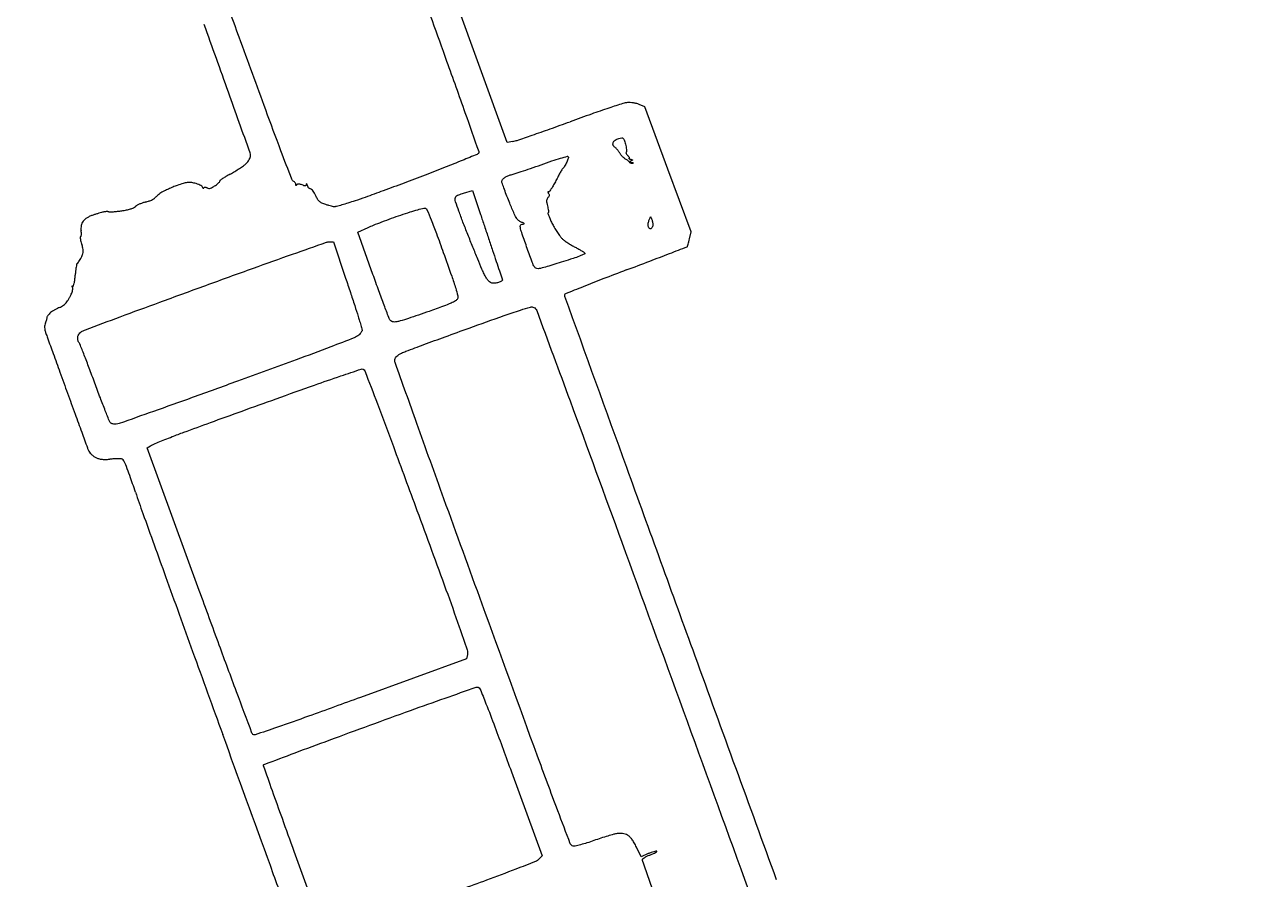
# Model space of a CAD drawing. Header units: metres. Extents: x 26.3 to 44.2, y 14.4 to 19.6.
# Drawn here: x 34.7603 to 34.8795, y 15.6941 to 15.7772 of the extents above; entities that cross this region are included whole.
import ezdxf

# ---------------------------------------------------------------- set-up
doc = ezdxf.new("R2010")
doc.units = ezdxf.units.M
doc.header["$MEASUREMENT"] = 0
doc.layers.add('hatching', color=51, linetype='Continuous')
doc.layers.add('Suspensions', color=6, linetype='Continuous')

msp = doc.modelspace()

# ---------------------------------------------------------------- hatches: boundary and pattern name
at = {"layer": 'hatching'}
h = msp.add_hatch(dxfattribs=at)
h.set_pattern_fill('ANSI32', color=256, scale=0.1)
h.set_pattern_definition([(45, (7.17499532558681, 5.870699491680488), (-0.02651650429449554, 0.02651650429449554), []), (45, (7.192672995086809, 5.870699491680488), (-0.02651650429449554, 0.02651650429449554), [])])
h.paths.add_polyline_path([(33.65844635983756, 15.89124516549476), (33.52957568035423, 15.94594752348326, 0.4142135623731047), (33.46401388125714, 15.9194588372351), (33.42363025344017, 15.82432097210195), (33.65027989887054, 15.74404095584279), (33.68493504608572, 15.82568336639768, 0.4142135623730765)])
h.paths.add_polyline_path([(34.48820868061799, 15.83147220814417, 0.4142135623730885), (34.43820868061799, 15.88147220814417), (34.35820868061799, 15.88147220814417), (33.76223105283885, 15.88147220814417, 0.4142135623731059), (33.71223105283885, 15.83147220814417), (33.71223105283886, 15.74404095584279), (33.95027989887053, 15.74404095584279), (34.48820868061799, 15.74404095584279)])
h.paths.add_polyline_path([(34.76952467959946, 15.79996301079199, -1.781592941339803e-06), (34.76857170162263, 15.80259021044092, -0.256672591232648), (34.76760205109132, 15.80528525945019, -0.0922753474898041), (34.76760375108686, 15.80535914366387, -0.1138343479601558), (34.768158336845, 15.80655659093082, -0.1848635584840102), (34.76846211456311, 15.80689660639591, -0.01490722571870872), (34.76932868425945, 15.8072993336179, -0.009525325282136806), (34.77013011663359, 15.80762404916018, 0.1603629492619618), (34.76861707787303, 15.80707040722556, -0.0007571315200672527), (34.77467946930041, 15.80929062262693, -0.0005004239536672657), (34.77897610167028, 15.80787404781864, -0.5199573667393705), (34.78479991266076, 15.8037878371219, -1), (34.77610905844284, 15.8037878371219, -0.503760166425928), (34.77802463431125, 15.810503876342, 0.0002147838206140546), (34.77619897730169, 15.80984246979896, 0.001099751794521012), (34.77032718377313, 15.80769703237328, 0.01385318728249228), (34.76930947498364, 15.80729041749367, 0.006106000000000165), (34.76891557391829, 15.8071144973438, 0.005759843865562558), (34.76858205538906, 15.80695594916671, 0.02970945520355973), (34.76840415954705, 15.80685534573331, 1.872875770720485), (34.7655148938529, 15.80499388533323, -0.04049557799008335), (34.76765140324212, 15.80646175547033), (34.76765140324212, 15.84555768232482), (34.48820868061799, 15.74387746407304), (34.48820868061799, 15.74404095584279), (33.95027989887053, 15.74404095584279), (33.65027989887054, 15.74404095584279), (33.65027989887054, 15.70282402061158), (33.95027989887053, 15.70282402061158), (34.50263749753039, 15.70282402061158)])
h.paths.add_polyline_path([(34.76772973366325, 15.80579408471895, 0.01904535368981492), (34.76765288343411, 15.80555822091907, 0.01746708130185577), (34.76760375108686, 15.80535914366387, 0.1587653976520881), (34.76761721769067, 15.80523478497512, -0.07826356988635381), (34.76782984778157, 15.80604230618701, 0.01515440635227137)], flags=16)
h.paths.add_polyline_path([(33.36412007732207, 15.845399663389), (33.35206502012934, 15.81136535988868), (33.65027989887054, 15.70282402061158), (33.65027989887054, 15.74404095584279)])

# ---------------------------------------------------------------- linework, layer by layer
at = {"layer": 'Suspensions'}
for p, q in [((34.80721362285158, 15.76574288955378), (34.79879729671551, 15.78897269066203)), ((34.82060456479082, 15.76921789349726), (34.82006605482482, 15.7694444511666)), ((34.82285657169189, 15.7631364159264), (34.82060456479082, 15.76921789349726)), ((34.80778870423988, 15.76585064323209), (34.80721362285158, 15.76574288955378)), ((34.82510858032308, 15.75705493898519), (34.82285657169189, 15.7631364159264)), ((34.82494412747461, 15.75636970002919), (34.82510858032308, 15.75705493898519))]:
    msp.add_line(p, q, dxfattribs=at)
for points in [[(34.82568817743852, 15.58886764735399, -9e-06), (34.82031246039038, 15.60371463670833, -0.091432), (34.82027711969594, 15.60392685457363, -0.299413), (34.82042940852853, 15.60414984711356, -0.004576), (34.82195010240804, 15.60475834129, -0.005091), (34.82451081391829, 15.60572599027893, -0.000512), (34.83064313018173, 15.60796508356959, -0.000626), (34.8362825389853, 15.61000966410958, -0.00419), (34.83909685145613, 15.61099943174325, -0.002185), (34.84094118901034, 15.61162176150239, -0.302879), (34.84115489987457, 15.61156327393618, -0.091468), (34.84124891288718, 15.61140393423787, -5e-06), (34.84731667431881, 15.59481243747512, -0.000212)], [(34.79849645239776, 15.78152224512988, -0.000515), (34.8013454188404, 15.7736504735921, -0.001887), (34.80312664092349, 15.76865402413429, -0.000293), (34.80445835613801, 15.7648663294682, -0.25685), (34.80442786281185, 15.76468357363425, -0.129295), (34.80430604741078, 15.76459183410392, -0.00063), (34.80285842648148, 15.76400176159562, -0.002832), (34.80120252417149, 15.76334012301342, -0.001782), (34.79926063787979, 15.76258492079274, -0.001781), (34.7971995828027, 15.76180023502846, -0.001898), (34.79517627405945, 15.76104691868921, -0.001802), (34.79343101822413, 15.76041179352524, -0.008826), (34.79243698537915, 15.76007379822281, -0.001051), (34.79175083896591, 15.7598555140029, -0.001698), (34.79116583487544, 15.75967294138217, -0.000249), (34.7906460435098, 15.7595129383957, -0.118999), (34.79061125005555, 15.75951080651018, 0.056861), (34.79058645345096, 15.7595123464907, 0.01205), (34.7905432070193, 15.75950906800429, 0.012466), (34.79049297931525, 15.75950277436178, 0.011553), (34.79044182803889, 15.75949385008338, -0.104741), (34.79036054961512, 15.75949489880903, -0.007879), (34.79014485222211, 15.75954708682097, -0.01061), (34.78988767497817, 15.75961947052119, -0.007864), (34.78960654241943, 15.75970993030267, -0.025946), (34.78922132352174, 15.75986330628832, -0.071486), (34.78897640350551, 15.76002151039706, -0.075901), (34.78879424124326, 15.76023645251026, -0.032014), (34.78861647017286, 15.76057174173055, 0.024042), (34.78849358324407, 15.76081271598763, 0.029826), (34.78835581140625, 15.76102332521322, 0.030712), (34.78822259893829, 15.76118137081321, 0.152298), (34.78812216994363, 15.76123712408507, -0.038859), (34.78803854234921, 15.76126136969408, -0.045868), (34.78796443794165, 15.76129730711585, -0.051927), (34.78790950157221, 15.76133880838883, -0.152168), (34.78788627341818, 15.76137955905148, 0.024496), (34.78787280556069, 15.76142918592179, 0.007914), (34.78784813445706, 15.76150125984691, 0.00787), (34.78781812102244, 15.76158066327011, 0.008755), (34.78778662354719, 15.76165628958015, 0.01526), (34.78774694220278, 15.76174000010529, 0.347009), (34.78772428050647, 15.76175038211155, 0.319814), (34.7877072462819, 15.76173069741511, 0.014155), (34.78770095840198, 15.76163546948397, -0.184342), (34.78766976691803, 15.76156215585236, -0.193523), (34.78759839345345, 15.76153013909551, -0.092817), (34.78747698621312, 15.76154796227876, -0.026372), (34.78729933407639, 15.76161966232197, 0.04551), (34.78713815371989, 15.7616776536502, 0.055654), (34.78697972058762, 15.76170050137863, 0.065606), (34.78684712098155, 15.76168733232646, 0.16145), (34.78676471602009, 15.76163679090923, -0.017449), (34.78671293575169, 15.76157955542626, -0.177663), (34.78668455085155, 15.76156588335196, -0.511143), (34.78667319626643, 15.7615787544896, -0.04125), (34.78668912365399, 15.76162942040129, 0.158674), (34.78669436085411, 15.76170174823315, 0.080017), (34.78665818096655, 15.76178681547946, 0.06655), (34.78658779975834, 15.76187127329465, 0.053553), (34.78649262877904, 15.76194156488685, -0.170526), (34.78628896350143, 15.76218148715475, -0.001007), (34.7852380739416, 15.7649396922833, -0.002678), (34.78375812712393, 15.7689117635402, -0.000543), (34.78117752174467, 15.77597670776208, -0.000563), (34.7792138279511, 15.78138984445426, -0.000823)], [(34.82142031628569, 15.6929830149013, -0.000108), (34.82038901132861, 15.69596069282236, -0.135242), (34.82038097444362, 15.69608542597315, -0.198586), (34.82043231198048, 15.69616101881703, -0.019789), (34.820623615776, 15.69627636103254, -0.022499), (34.82087245004258, 15.69639903051812, -0.01599), (34.82116121092892, 15.69651471372636, 0.012713), (34.82143859577401, 15.69662373657735, 0.026029), (34.8216487626453, 15.69672576625714, 0.037031), (34.8217756899209, 15.69680856993946, 0.563698), (34.82177108805636, 15.69685107017893, 0.162097), (34.82168202656273, 15.69686135222245, 0.016063), (34.82147005195869, 15.6968097957132, 0.018929), (34.82121543944749, 15.69672863790433, 0.013919), (34.82093973586106, 15.69662035238479), (34.82024614459515, 15.69632539417806), (34.81979594146354, 15.69725462493497, 0.01722), (34.81956900069584, 15.6976846415375, 0.031474), (34.81935073750235, 15.69801563655251, 0.038941), (34.81913501340856, 15.6982597539999, 0.065893), (34.81891607604697, 15.69842195607073, 0.057312), (34.81871007902299, 15.69850700140585, 0.031848), (34.81844416871946, 15.69856461262856, 0.031336), (34.81816397478074, 15.69858906015524, 0.043684), (34.81791293814504, 15.69857324170612, 0.030149), (34.8175906449927, 15.69850436959826, 0.005676), (34.81701176766843, 15.69833655940472, 0.006051), (34.81633913356927, 15.69812434736456, 0.00551), (34.81565043154278, 15.69788942428685, -0.008286), (34.81498063430883, 15.69766509509614, -0.011078), (34.81436541020256, 15.6974852137751, -0.008442), (34.81384922269696, 15.69735592754037, -0.104223), (34.81364772538362, 15.69735172869965, -0.259995), (34.81336317549561, 15.69758926512375, -0.001651), (34.8121471516273, 15.70078903331292, -0.00254), (34.8101467965973, 15.70618847567008, -0.000191), (34.80479750182356, 15.7208732033598, -0.00042), (34.80107984136254, 15.73111774891263, -0.001119), (34.79844893246688, 15.73843779217649, -0.000146), (34.79633821489819, 15.7443575253618, -0.121731), (34.79630771627914, 15.74466169194008, -0.103172), (34.79636602423614, 15.74482245457741, -0.065475), (34.79649241741998, 15.7449773783145, -0.051171), (34.79668779470241, 15.74512697058008, -0.027496), (34.79695500372822, 15.74527163885906, -0.020937), (34.79738930681278, 15.74545493786074, -0.000705), (34.7991342802655, 15.74610397991353, -0.001332), (34.80119767817017, 15.74686190621541, -0.000928), (34.80353051826671, 15.74770685619032, -0.00105), (34.80692484788892, 15.74892110194279, -0.008128), (34.80852215930632, 15.74945964277689, -0.011296), (34.8094817774886, 15.74974218121868, -0.176829), (34.80981702888512, 15.74971318025547, -0.197647), (34.81010132180136, 15.74940444285742, -0.000208), (34.81333673642978, 15.74063690216044, -0.000932), (34.81836675598507, 15.72690994492379, -9.4e-05), (34.83030225220398, 15.69412987977036, -8.7e-05), (34.84256870282049, 15.66040295903383, -0.000997)], [(34.78955072354174, 15.68852919692177), (34.78652905171016, 15.69683117204804, -0.000885), (34.78537408573547, 15.70002198124306, -0.001455), (34.78440965523022, 15.70272587921213, -0.000121), (34.78355298833634, 15.70515179293249, -0.196355), (34.78355728214305, 15.70524016600675, -0.196425), (34.78362246738095, 15.70530047391146, -7.9e-05), (34.78660972309101, 15.70641971209187, -0.001177), (34.78993665214752, 15.70765669319449, -0.000714), (34.79387849264124, 15.70910535885003, -0.001157), (34.79783398143021, 15.71054226448893, -0.001875), (34.80120465258047, 15.71174363947741, -0.000263), (34.80420259100271, 15.7127977432281, -0.139694), (34.80439507202351, 15.71280930398965, -0.245846), (34.80458471155423, 15.71264966056404, -0.003357), (34.80516793939461, 15.71119882143346, -0.005148), (34.8060253933322, 15.70895635119577, -0.000839), (34.80763581361562, 15.70458860188201), (34.81063128405962, 15.69642212864612), (34.8103331921067, 15.69610252582356, -0.11114), (34.80996988591237, 15.69585459515959, -0.002703), (34.80806706515966, 15.69511204801363, -0.003795), (34.80522459178052, 15.6940451731907, -0.000793), (34.80022518015171, 15.6922208766621, -0.000776)]]:
    msp.add_lwpolyline(points, format="xyb", dxfattribs=at)
for points in [[(34.81808040889946, 15.76613324196646, -0.034655), (34.81835958906613, 15.76618960237387, -0.213698), (34.81849659012124, 15.76614854751456, -0.136039), (34.81859181425025, 15.76600576683622, -0.011596), (34.81872091046323, 15.7655802529856, -0.017865), (34.81878488921397, 15.76531379365741, -0.025634), (34.81882084833035, 15.7650736968813, -0.023725), (34.81883049650013, 15.76488078033688, -0.220771), (34.81879647154985, 15.76480698796509, 0.226834), (34.81877225091713, 15.76475282546061, 0.096194), (34.81878984298384, 15.76467319216455, 0.067261), (34.81884658875865, 15.76457928046092, 0.040674), (34.81893617719045, 15.76448486057936, -0.030736), (34.819024975711, 15.76439492046907, -0.061087), (34.81908106300963, 15.76431214746616, -0.107974), (34.81909759654111, 15.76424959714717, -0.321848), (34.819074673886, 15.7642145705674, 0.312898), (34.81905935314411, 15.76419197081015, 0.246367), (34.81907374725229, 15.76416523597993, 0.069642), (34.81913486008019, 15.76413535663144, 0.02276), (34.81923176610832, 15.76410851776572, -0.007698), (34.81939248760158, 15.7640691757592, -0.246379), (34.81942145172258, 15.76404280231637, -0.392993), (34.81940930492835, 15.76401406089216, -0.013145), (34.81928504264249, 15.76396214169107, 0.015506), (34.81916235251016, 15.76391019904257, 0.39027), (34.81914944593507, 15.76387924909025, 0.234639), (34.81918044829115, 15.76384973588789, 0.008342), (34.81934319089362, 15.76380238068411, -0.011445), (34.81946199103376, 15.76376701032575, -0.168494), (34.81949628180158, 15.76374115112377, -0.529769), (34.81948783528743, 15.7637202186673, -0.030734), (34.81940661667227, 15.76370782205058, -0.060611), (34.81931980630512, 15.76371051947365, -0.057938), (34.81923476995996, 15.76373386045504, -0.062587), (34.81916412612043, 15.76377324805478, -0.109583), (34.81912022966037, 15.76382341527661, 0.076045), (34.81907191430956, 15.76388666002559, 0.021412), (34.81897862493468, 15.7639691167225, 0.021061), (34.81886379313771, 15.76405441734986, 0.02079), (34.81874170781142, 15.7641301454725, -0.024457), (34.8186169771051, 15.76420878649203, -0.021213), (34.81849423841963, 15.76430284233936, -0.021758), (34.81839034859068, 15.76439766480488, -0.056683), (34.8183272616999, 15.76447660086452, 0.000152), (34.81827612833301, 15.76455792430905, 7.9e-05), (34.8182123486575, 15.7646592532619, 7.9e-05), (34.81814687037134, 15.76476320877448, 0.00012), (34.81809005146233, 15.76485333764645, 0.0313), (34.81802276430461, 15.76494653787942, 0.013754), (34.81792290053593, 15.76506146373852, 0.01355), (34.81780993655202, 15.76517796024113, 0.017683), (34.81770014754922, 15.76527787369044, -0.042069), (34.81758222055676, 15.7653961946153, -0.090883), (34.81751876531861, 15.76550743680703, -0.10477), (34.81750381448501, 15.7656233010383, -0.069615), (34.81753308576844, 15.76575452993942, -0.107217), (34.8176016231885, 15.76586096986319, -0.044982), (34.81773316788444, 15.76597069347101, -0.041778), (34.81790041267426, 15.76606684695873, -0.042473)], [(34.80759993937964, 15.76260040054991, 0.036969), (34.80781633144188, 15.76265440939394, 0.001479), (34.80858668023792, 15.76291093745581, 0.002596), (34.80949708914218, 15.76322236991161, 0.001833), (34.8105168155422, 15.76358131864421, -0.004385), (34.8115811329171, 15.76394987039737, -0.009183), (34.81241649687099, 15.76421398498029, -0.003846), (34.81309035787712, 15.76440787622855, -0.391954), (34.81317010424186, 15.76436690312037, -0.143863), (34.81317540045605, 15.7642833627337, -0.02189), (34.81313096685118, 15.76412043143458, -0.022989), (34.81305929737412, 15.76392767543765, -0.018095), (34.81296477622119, 15.7637259261101, -0.010299), (34.81286007410027, 15.76353193383511, -0.014262), (34.81275775732165, 15.76336279504469, -0.010752), (34.81266662063354, 15.76322786923116, -0.146715), (34.81262045620554, 15.76319175272574, 0.169749), (34.81257068897528, 15.76314907757338, 0.003043), (34.81239390292639, 15.76284002631151, 0.007219), (34.81219345586601, 15.7624722979399, 0.004709), (34.8119722985003, 15.76204248522876, -0.012072), (34.81174568594487, 15.76161756652362, -0.018914), (34.81152856140645, 15.76126493568779, -0.01364), (34.81133668386934, 15.76099445702659, -0.29054), (34.81124879707517, 15.7609612755612, 0.148833), (34.81120210476398, 15.76095701523694, 0.315526), (34.81118336838172, 15.76092797785948, 0.133362), (34.81120048965986, 15.76087329300742, 0.036743), (34.81125495012825, 15.76080045390495, -0.101827), (34.81130833890049, 15.76070556919926, -0.115966), (34.81131651652483, 15.76060182174325, -0.103381), (34.81127695991314, 15.76049617596581, -0.067639), (34.81119294276513, 15.76039629928733, 0.108415), (34.81109964352776, 15.76026518317513, 0.083166), (34.81105833060116, 15.76009377478417, 0.060989), (34.81106970871446, 15.75987199270038, 0.027309), (34.81113573809963, 15.75958701665896, -0.01737), (34.81119526028213, 15.75935151459082, -0.025325), (34.8112298202755, 15.75914028423837, -0.023117), (34.81124090215689, 15.75897085199541, -0.232092), (34.81121174351179, 15.75890843198433, 0.314461), (34.81119176155428, 15.75883992131394, 0.010206), (34.81129429843691, 15.75855546335863, 0.016234), (34.81143939105199, 15.7582111761794, 0.01015), (34.81163032564434, 15.75781752981943, 0.014645), (34.811858713085, 15.75740065256517, 0.013389), (34.81211773185566, 15.75698498209364, 0.013534), (34.81236898461312, 15.7566263355855, 0.041863), (34.81256424424549, 15.7564045333117, 0.033827), (34.81278373924395, 15.75622053576778, 0.012877), (34.81311250244337, 15.75599354846683, 0.012684), (34.81348356289185, 15.75576443690815, 0.015174), (34.81384453478793, 15.75556843765652, -0.01048), (34.81417904518047, 15.75539084850034, -0.014616), (34.81446994678424, 15.75521716741479, -0.010959), (34.81470164369609, 15.75506223898616, -0.153802), (34.81476186382054, 15.75498372319767, -0.394807), (34.81472348022189, 15.75489368596804, -0.009609), (34.81426944017048, 15.7547035599135, -0.013238), (34.8136280052156, 15.75446878778801, -0.004677), (34.81269747722009, 15.75416553749265, -0.003283), (34.81186055460022, 15.75390745493739, -0.004412), (34.81109887769625, 15.75368535556894, -0.003066), (34.81045823930646, 15.75350889970899, -0.046277), (34.81023079282593, 15.75346982283957, -0.178256), (34.81000501292314, 15.75353356191231, -0.116564), (34.80982660837005, 15.75374080155354, -0.032816), (34.80961643252751, 15.75422033501487, -0.002279), (34.80912059916716, 15.7556091718624, -0.002109), (34.80863965989687, 15.75699456724661, -0.032791), (34.80850831764383, 15.75747977449227, -0.153272), (34.80853197484568, 15.75770342771481, -0.269389), (34.80867714646666, 15.75781038119565, 0.008705), (34.80887670847924, 15.75783567617933, 0.509132), (34.80889142390878, 15.7578635674761, 0.183641), (34.8088528187681, 15.75789961682885, 0.003134), (34.80857947236663, 15.75800931874443, -0.097793), (34.80832223052931, 15.75817433022934, -0.069289), (34.80810944184584, 15.75844450851351, -0.0311), (34.80786293083673, 15.7589339304044, -0.004206), (34.8074193362523, 15.75999496086136, -0.004999), (34.80713726228223, 15.76070616399796, -0.007425), (34.80690578101286, 15.76133496124407, -0.003735), (34.8067223321823, 15.76186980850782, -0.134889), (34.80671525834043, 15.76199881886067, -0.086421), (34.80674888028738, 15.76208160525726, -0.034395), (34.80682104270625, 15.76218121337474, -0.032757), (34.8069155190706, 15.76228037454959, -0.035342), (34.80701989171032, 15.76236365121697, -0.033429), (34.80714424993431, 15.7624375136401, -0.020404), (34.8072996432568, 15.7625084641428, -0.020414), (34.80746009474638, 15.76256643263567, -0.033809)], [(34.80299611931388, 15.76081792328387), (34.80384156043597, 15.76107633177866), (34.80437198469552, 15.75952883537761, -0.001069), (34.80463757369776, 15.75874855251404, -0.00038), (34.80501389167559, 15.75763236257462, -0.000377), (34.80542508528413, 15.75640659248087, -0.000445), (34.8058123470202, 15.75524583713062, -7.1e-05), (34.80616365196995, 15.75418922879045, -0.000111), (34.8064652239399, 15.75328109355493, -2.7e-05), (34.8067292433221, 15.7524853066373, -0.004471), (34.80675711932345, 15.75239868854914, -0.276878), (34.80674443927899, 15.75234637908627, -0.047865), (34.80666297551605, 15.75227816726602, -0.040247), (34.80654008195694, 15.75220763991143, -0.025767), (34.80638772124953, 15.75214518609145, -0.038569), (34.80621031813105, 15.75209791637849, -0.029752), (34.8060115563421, 15.75207317913368, -0.030507), (34.8058220263627, 15.75207254639897, -0.060984), (34.80567479815772, 15.75209925685071, -0.112458), (34.80552262521923, 15.75218745495498, -0.038342), (34.80534847106996, 15.75237631428916, -0.032685), (34.80516741955586, 15.75263930991955, -0.021189), (34.80499187050926, 15.75296434890954, -0.013032), (34.80477969183811, 15.75343097363122, -0.001819), (34.80436944393703, 15.75440930523788, -0.00208), (34.80389269919408, 15.75557155207892, -0.001764), (34.80339849264993, 15.75680324948292, -0.003193), (34.80293034141881, 15.75800432870408, -0.004618), (34.80253325940092, 15.75907208367906, -0.002451), (34.80221045039032, 15.75997917677263, -0.073949), (34.80216501319539, 15.76021624900568, -0.096278), (34.80219449353, 15.76041100989385, -0.151644), (34.80229511332082, 15.76054525877141, -0.072371), (34.80251338760701, 15.76065948386436, -0.010251)], [(34.7968983046312, 15.75869642630562, -0.005841), (34.79779126560015, 15.75899186787309, -0.010322), (34.79853570319116, 15.75921174473028, -0.006312), (34.79914002911452, 15.75936858445931, -0.171048), (34.79930196486849, 15.75935274289237, -0.187551), (34.79943445169005, 15.75921437030284, -0.003155), (34.7998403544597, 15.75821716725262, -0.006441), (34.80034691063042, 15.75690089723395, -0.002451), (34.8010204576961, 15.75505334585579, -0.001697), (34.80183521423687, 15.75275948936063, -0.010648), (34.80222238085571, 15.75157774140687, -0.015387), (34.80241961266515, 15.75084964264875, -0.169109), (34.80238946752789, 15.75055302805706, -0.152275), (34.80221222538088, 15.75035835275244, -0.028112), (34.80177529985247, 15.75013431906296, -0.016528), (34.80103163684368, 15.74983337086657, -0.003009), (34.79963272896235, 15.74932990803794, -0.002874), (34.7985932183787, 15.74896954854521, -0.003715), (34.79763488442369, 15.74865141239258, -0.002825), (34.79682886688369, 15.74839549644234, -0.032757), (34.79650699660672, 15.74831799023856, -0.037852), (34.79626599179704, 15.74829499138866, -0.077065), (34.79607797232727, 15.74832040444069, -0.09582), (34.79593341023781, 15.74839552485774, -0.089503), (34.79582319582022, 15.74852068738137, -0.045721), (34.7957144027975, 15.74874472046505, -0.000909), (34.79526883828996, 15.74993253355418, -0.002158), (34.7947566300443, 15.75132390060812, -0.001446), (34.79418237231802, 15.75291919470303), (34.79271697878794, 15.75702731519011), (34.79371086520634, 15.75748472514917, -0.013155), (34.7942372684125, 15.75771040440186, -0.003858), (34.79505715272323, 15.75802934479722, -0.003872), (34.79598559876967, 15.75837408835346, -0.004147)], [(34.82117598037796, 15.75851700230673, -0.398323), (34.82118695723224, 15.75851224285481, -0.003827), (34.8212235342546, 15.75842474939032, -0.009822), (34.8212643151806, 15.75831919179744, -0.005892), (34.82130878592666, 15.75819236349242, -0.02968), (34.82134796553466, 15.75804862762689, -0.024363), (34.82137301787596, 15.75789145953921, -0.02503), (34.8213817475264, 15.75774439814897, -0.057772), (34.82137003131359, 15.75763446997659, -0.048302), (34.82134037444092, 15.75754440731845, -0.046291), (34.82129365705521, 15.75746033058759, -0.049869), (34.82123791180265, 15.75739405920611, -0.106081), (34.82118144296147, 15.7573586204957, -0.172793), (34.82112207386734, 15.7573582128647, -0.093669), (34.82105801163834, 15.7573950758645, -0.074039), (34.82099893206485, 15.75746324954963, -0.054348), (34.82095466664898, 15.75755312146163, -0.075569), (34.8209307444689, 15.75767222959223, -0.035013), (34.82093432521413, 15.75783042579904, -0.033667), (34.82096158156759, 15.75799939458752, -0.039834), (34.82101044945292, 15.75815360975611, -0.003977), (34.82106745624995, 15.75829055620899, -0.006256), (34.82111881237404, 15.75840714693793, -0.002091), (34.82116460765005, 15.75850657518508, -0.199052)], [(34.77793847551964, 15.75185904916726, -0.001003), (34.78255729234833, 15.75353261527408, -0.001784), (34.78636818300151, 15.75488945958025, -0.000375), (34.7896531267868, 15.75604308503591, -0.089827), (34.78996494474398, 15.75609270619427), (34.79035689964973, 15.75608432990487), (34.7915229902047, 15.75257233497552, -0.000611), (34.79198401848128, 15.75117812504411, -0.000784), (34.79240466987621, 15.74989402062943, -0.000601), (34.79275435694254, 15.74881646894657, -0.006748), (34.79288696673411, 15.74838641053038, -0.001247), (34.79296570891806, 15.748115748954, -0.001482), (34.7930386481866, 15.7478598302427, -0.001283), (34.79309898898864, 15.74764359137805, -0.009546), (34.79312544991851, 15.74754016172899, -0.164172), (34.79311709147133, 15.74745155935842, -0.038387), (34.79304505956517, 15.74731852200964, -0.035574), (34.79293391922631, 15.74717051949041, -0.028461), (34.79279477023817, 15.7470276277066, -0.092667), (34.79236667552773, 15.74676104389915, -0.002034), (34.79007450016147, 15.74587703994708, -0.003118), (34.786720382901, 15.74462302888995, -0.000707), (34.78101266163215, 15.7425386891158, -0.000867), (34.77661112310008, 15.74094702740979, -0.001384), (34.77284278879357, 15.73960349738848, -0.000259), (34.76951372569754, 15.73842888978807, -0.073194), (34.76922405195123, 15.73837241333909, -0.030186), (34.76906782094864, 15.73837458926478, -0.028973), (34.76891080103122, 15.7383954707317, -0.030244), (34.76877477996198, 15.73843029077977, -0.085432), (34.76868816028784, 15.73847555356566, -0.134877), (34.76859899524376, 15.73859268050091, -0.001124), (34.76816913188553, 15.73966799441948, -0.003891), (34.76768625835164, 15.74091197769733, -0.002484), (34.7671432874772, 15.74236544222978, 0.001968), (34.76660048118448, 15.74382305206086, 0.003023), (34.7661179441558, 15.7450803016223, 0.001018), (34.76569248008357, 15.74616261300025, 0.084925), (34.76560012114012, 15.74631460339384, -0.088093), (34.76554371586778, 15.74640875855519, -0.041843), (34.76550446939599, 15.74654504975142, -0.039751), (34.76548639481368, 15.74669847562675, -0.045066), (34.7654941317065, 15.74684638882387, -0.0808), (34.76554112900702, 15.74699641382989, -0.047306), (34.76564127636837, 15.74715637472891, -0.045815), (34.76577524357145, 15.74730148744729, -0.057504), (34.76592425298973, 15.7474076138273, -0.03714), (34.76623260104557, 15.74754893096851, -0.000166), (34.76961006084432, 15.74880160171349, -0.000797), (34.77345122021994, 15.75021784303554, -0.000503)], [(34.78475920217679, 15.74083101169762, -0.001161), (34.78849195485581, 15.74216245713111, -0.003459), (34.79105651399253, 15.74305059414741, -0.001017), (34.79303536556102, 15.74371611642238, -0.191949), (34.7932450670517, 15.74370417541608, -0.194864), (34.79339352081694, 15.74354473300076, -0.000412), (34.79461097766587, 15.74034905448253, -0.00215), (34.79616555862462, 15.73620474523652, -0.000676), (34.79845690116137, 15.72998974623573, -0.000441), (34.80128079057597, 15.72227724017948, -0.003455), (34.8025666318484, 15.71867879582954, -0.002857), (34.8033373555853, 15.71643282710825, -0.139858), (34.80335932497692, 15.71596516957258), (34.80326302613027, 15.71555568968669), (34.79297817960357, 15.71181072847375, -0.000783), (34.78792052173639, 15.70997807802149, -0.003362), (34.78489894833354, 15.70891145887486, -0.001066), (34.78272289493094, 15.70816491448648, -0.250982), (34.78252099580621, 15.70819821186495, -0.140429), (34.78242066529968, 15.70833395130145, -0.00011), (34.78091608639306, 15.71236475134085, -0.001211), (34.77924776541835, 15.71687053751555, -0.00074), (34.77729947909726, 15.7221961859857), (34.77225030201952, 15.73606171440112), (34.77255171516134, 15.73625833195912, -0.040749), (34.77275470529375, 15.73636831668585, -0.003484), (34.77329823245088, 15.73660334011021, -0.004589), (34.77395203920597, 15.73687360542966, -0.00354), (34.77466979033548, 15.7371567302666, -0.004362), (34.77580061028882, 15.73758227203665, -0.000488), (34.77838292736124, 15.73852553663093, -0.000593), (34.78145847076115, 15.73964143159751, -0.000481)]]:
    msp.add_lwpolyline(points, format="xyb", close=True, dxfattribs=at)
for centre, radius, start, end in [((32.93435017772259, 15.11206065876996), 1.959757097374522, 19.63620087870196, 19.84063216578501), ((18.95360492986929, 10.12375602029227), 16.80375995548327, 19.61498169759572, 19.63629572751312), ((34.81907536619953, 15.76768293175213), 0.001946690565784529, 94.47918625708378, 107.6984566231876), ((34.81907071247665, 15.76774243523431), 0.001887005379436863, 86.25779065066601, 94.47941491299953), ((34.81896506733629, 15.76612724940716), 0.003505642507363633, 81.08645032209587, 86.25777710539161), ((34.88992932805384, 15.55702358520226), 0.2242290009424288, 109.4098193950259, 109.9720044560151), ((34.8492359684026, 15.67251539038177), 0.1017777592854947, 108.3949894837407, 109.4098056979483), ((34.85439251677597, 15.65700979850499), 0.1181183030517, 107.6985181467018, 108.3950034983333), ((34.81897018280073, 15.76616000121851), 0.003472493620842545, 75.90126195541676, 81.08610364132794), ((34.8193937493333, 15.76784644270152), 0.001733674054834863, 67.1827990534534, 75.90130038356874), ((34.70738136893296, 16.05933417581291), 0.3102236974499201, 289.5894559323835, 289.9719622012482), ((34.71302319621714, 16.0464054553326), 0.2961563874225655, 288.7432606709448, 289.0439487493004), ((34.74662254545468, 15.94906847247044), 0.1931835536172676, 289.0439482694226, 289.5894030604972), ((34.807254515213, 15.76870165176483), 0.002900621928179688, 280.6123733818322, 288.7431276986928), ((34.78011202470606, 15.76555892581454), 0.002546119703975541, 305.6063644374038, 312.6764826079541), ((34.78074360284558, 15.76487392057837), 0.001614388455243989, 312.6766422277117, 321.5983568778345), ((34.78061709957335, 15.76497419735323), 0.001775814938334863, 321.5982150344872, 329.9045268428004), ((34.78084610091892, 15.76484147442842), 0.001511132126187737, 329.9045156750655, 338.6843486110326), ((34.78145646088775, 15.76446429577431), 0.0008294391401433929, 359.699380695187, 19.61507345252619), ((34.78181758848707, 15.76446240048973), 0.0004683065674077368, 338.6844638506261, 359.6994423698337), ((34.78779454710525, 15.74912990685077), 0.01547758620717508, 118.9420802111977, 120.6952968639582), ((34.77414226905104, 15.77381808930954), 0.01273395485649141, 298.9420885789358, 301.2776128841345), ((34.77341966628677, 15.77500763404695), 0.01412577791890776, 301.277559799906, 303.4382342196655), ((34.77429441209518, 15.77368289184943), 0.01253828866901726, 303.4383473116937, 305.6065840997961), ((34.77970509986423, 15.74920154753629), 0.01318221695264047, 112.162047733397, 114.224181777957), ((34.77919977028884, 15.7504422357657), 0.01184256578101378, 109.9274771193066, 112.1621708788458), ((34.77899657026036, 15.75100266453524), 0.01124643604950919, 106.841599825661, 109.9273640298318), ((34.77641345217309, 15.75953590652007), 0.002330791494964918, 96.92693058880084, 106.8411621024629), ((34.77631800293774, 15.76032166127612), 0.001539260640891548, 84.08367461602506, 96.92738487712586), ((34.77619446973168, 15.75912974490361), 0.002737561559645388, 75.73740463535978, 84.08331281637403), ((34.77618144250314, 15.75907844420262), 0.002790490478369093, 70.13411691966688, 75.7376731863457), ((34.77642524672706, 15.75975322967481), 0.002073011605540867, 63.13173296613549, 70.13384788734693), ((34.77662066398968, 15.76013892969813), 0.00164063166331742, 55.88376454506107, 63.13201323918215), ((34.77743513918261, 15.7613411727902), 0.0001884752349926507, 20.27618813636633, 55.88338646341724), ((34.77804533309531, 15.76156660784853), 0.0004620303965135508, 200.2768542053171, 210.0298089065724), ((34.77774161645078, 15.7613910417841), 0.0001112209851765653, 210.0278326613157, 238.1193679064633), ((34.77770211619251, 15.76132753741146), 3.643411641415523e-05, 238.1220986832405, 295.1846064718532), ((34.77769246679176, 15.7613480634532), 5.911515079634436e-05, 295.1822502759874, 334.9990763336693), ((34.77781203642667, 15.76129230604721), 7.28158384152491e-05, 109.2984805271681, 154.9999158254239), ((34.77786460231252, 15.76114218652963), 0.0002318725638701122, 89.9975703825567, 109.2983051005672), ((34.77786460164041, 15.760987865571), 0.0003861935224344755, 75.23155763573176, 89.99844153039656), ((34.77780236618351, 15.76075180641947), 0.0006303188490693976, 65.00007970651649, 75.23111705157604), ((34.77825517094602, 15.761722850497), 0.0004411095215977722, 244.9999481724372, 266.2364869279688), ((34.77825570169424, 15.76173089164131), 0.0004491681624451168, 266.2362579276063, 287.1864652260046), ((34.77812080645766, 15.76216701921692), 0.0009056810177377394, 287.1867123352162, 300.85409446746), ((34.77622004486807, 15.76534875004692), 0.004611933261587765, 300.8540477427244, 304.9447611068719), ((34.77658140445391, 15.76483162530141), 0.003981061838351819, 304.9446733412297, 308.4690026806242), ((34.77789835559548, 15.7631741533128), 0.001864089069917036, 308.4689588429378, 314.6849429996118), ((34.77827294446897, 15.76279541788573), 0.001331400279107249, 314.6850691512711, 321.0663985605862), ((34.77932153943547, 15.76202817958224), 2.927431348084456e-05, 125.5181306514377, 231.7167226579654), ((34.77928303725081, 15.76197939746384), 3.287158984124338e-05, 321.0660866100586, 51.71740441192991), ((34.78523822859094, 15.75373909411581), 0.01021338686353692, 123.7636894301883, 125.5189686101648), ((34.78363236032031, 15.75614115541438), 0.007323973188811293, 120.6953613806344, 123.7634816654091), ((34.77141207055895, 15.76287764941193), 0.002998063176661634, 288.7136127268349, 294.2170747686554), ((34.77159416492919, 15.76247279217963), 0.00255414005470082, 294.217089590781, 299.8799684302847), ((34.77260449827362, 15.76071434463734), 0.0005261086876199556, 299.8800572200474, 318.1550190734591), ((34.77401891248915, 15.75944769738977), 0.001372565276739775, 131.3543787297028, 138.1545373836328), ((34.77637618683906, 15.7567696674673), 0.004940279758834887, 128.7331645555851, 131.3549050578897), ((34.7766969637375, 15.75636968375224), 0.005453002675693888, 126.1476723807153, 128.7327483157565), ((34.7759719649952, 15.75736216681929), 0.004223919352760649, 123.0169749063065, 126.1476507397546), ((34.77497208782754, 15.75890083802601), 0.002388908880638852, 116.2927549779929, 123.0168910588892), ((34.77910179707925, 15.75054241192454), 0.01171187972673988, 114.2241189139381, 116.2928987291174), ((34.77301357921748, 15.7405761763569), 0.01909281896354651, 105.8246985718142, 106.6263778489883), ((34.76869429016364, 15.75581517279331), 0.003253523830266237, 102.8566245239973, 105.8248382995565), ((34.76825991306192, 15.75771830698588), 0.001301447187113313, 96.80662562387438, 102.8558839145641), ((34.76833584531042, 15.7570822080367), 0.001942062188086738, 92.32528053185774, 96.80684346607849), ((34.76833066262519, 15.75720990374867), 0.001814261346645338, 87.76980034840744, 92.32536065751432), ((34.76837485111747, 15.75834429735743), 0.0006790074181540419, 78.28335842440552, 87.77070010774779), ((34.76862967813931, 15.75957294002471), 0.0005757832477225254, 258.2818802362897, 272.7435906214669), ((34.76815041720366, 15.7695718500689), 0.01058617250667118, 272.7441309383572, 274.4803890232698), ((34.7681390040125, 15.76971712954297), 0.0107318995997768, 274.4805459359546, 276.5261801212484), ((34.76774256620496, 15.77318272989745), 0.01422010096321481, 276.5260934486312, 278.1826001788117), ((34.76853654112732, 15.76766098929943), 0.008641569309725922, 278.1826555803636, 281.3696997506598), ((34.76952161318925, 15.76276221278518), 0.003644732479907459, 281.3696819404078, 287.4445907855942), ((34.76991801771045, 15.76150072763911), 0.0023224309567413, 287.4445766243886, 295.0552409999314), ((34.77053066566674, 15.76019018705425), 0.0008757609381012316, 295.0556046765015, 310.8170712479015), ((34.77171807234086, 15.75881537520663), 0.0009408408967017765, 118.3392006519023, 130.8164219444405), ((34.77285021848913, 15.75671623817895), 0.003325821224056848, 113.4648881926771, 118.3395654220495), ((34.77301295070824, 15.75634139457895), 0.003734464710900659, 108.7086797243917, 113.4651506709336), ((34.77278935018916, 15.75700157554809), 0.00303744526845105, 103.1547467841908, 108.70814167903), ((34.77142477585063, 15.76284009841988), 0.002958421011771945, 283.1552241765905, 288.7138871858027), ((34.7670679935227, 15.75741181893752), 0.001265201673097525, 157.3682244077551, 168.2309255026552), ((34.7667220945918, 15.75755602444051), 0.00089044668983724, 143.2336803029325, 157.3680196360781), ((34.76679917961217, 15.75749843229115), 0.0009866701590313203, 129.6464230799472, 143.2338743917267), ((34.76749934306741, 15.75665346484817), 0.002084030101690647, 121.878768293424, 129.6462464571856), ((34.76772050750885, 15.75629786490599), 0.002502796180791542, 114.721298375827, 121.8788801725058), ((34.76787761385835, 15.75595666014297), 0.00287843310014623, 108.2765952198366, 114.7215876593948), ((34.77339732451969, 15.73924379749092), 0.02047919966898459, 107.4374168046026, 108.2766816313416), ((34.77368335971237, 15.73833263548186), 0.02143420349942851, 106.6259349458316, 107.4370106145187), ((34.76578870336893, 15.75652682291122), 6.131058859052755e-05, 109.9993617920096, 180.8499622652976), ((34.76707975540839, 15.75654598493347), 0.001352504823284461, 180.8503148925485, 188.3776475713749), ((34.76574124281828, 15.75665721798811), 7.745316730273824e-05, 290.0009389302232, 345.5853939426651), ((34.76712927568529, 15.75739151746798), 0.001328661858087463, 178.6832554103572, 189.3746776551614), ((34.76716987407341, 15.75739058796206), 0.001369270885232468, 168.2307451267513, 178.6834089952847), ((34.76498138885451, 15.75685254343705), 0.0008620104164736481, 345.5840019804559, 355.1006287055896), ((34.76373747409576, 15.75683153548427), 0.00210905509433041, 3.61755009298268, 9.375022813134068), ((34.76459431657567, 15.75688571446745), 0.001250501428270622, 355.1010163314419, 3.617206092220437), ((34.76760372338092, 15.75662315242789), 0.001882124742113214, 188.3777527821292, 195.5612069282855), ((34.76924034559968, 15.75707892414201), 0.003581024427870811, 195.5614048317409, 200.0001267523815), ((34.76226634562979, 15.7545405793169), 0.003840556942105833, 14.07521526725055, 20.00011203580805), ((34.76499646609501, 15.75522509191839), 0.00102593169957443, 358.2582844963183, 14.07472246872085), ((30.55876190860098, 26.83454400162089), 11.8718623006345, 291.0503749897749, 291.0593131313745), ((34.82470871651576, 15.75566644148713), 5.409125065476874e-05, 291.0590812547892, 331.8811918497366), ((34.8246189489217, 15.75571441244429), 0.0001558725538150358, 331.8806568003942, 345.3349588646765), ((34.7733889972429, 15.76911980712885), 0.05311068872437076, 345.3361358479358, 345.556839122396), ((34.80165053652559, 15.76184108930475), 0.02392688610047995, 345.5561216084009, 346.1265572112625), ((34.78462178167846, 15.76604676260085), 0.04146730170290659, 346.1267477307397, 346.504670349859), ((34.76284741774043, 15.75597496662865), 0.00328823774733144, 323.5497424611737, 326.8330243604498), ((34.76280398104333, 15.75600335145899), 0.003340126524913519, 326.833076112754, 330.7734915066649), ((34.76138541275043, 15.75679700111961), 0.004965615923582706, 330.7737220824584, 333.7011480117388), ((34.76341959962579, 15.75579169425615), 0.002696572483354704, 333.701144274703, 341.3005910386139), ((34.76510322173124, 15.75522184310888), 0.0009191266405978353, 341.3003467143786, 358.2584452613606), ((34.36988749185537, 16.93771880653243), 1.266592042445398, 290.7586757651442, 290.8686836533605), ((34.59047068490997, 16.35911923690707), 0.6473712360857101, 290.8687011229573, 291.0504432974766), ((34.77583657614161, 15.7521801610852), 0.01061441447294991, 174.1757301921417, 176.4722973461069), ((34.77118437573104, 15.75265473526626), 0.005938070889349771, 170.6283163802439, 174.1760168333494), ((34.77287958099336, 15.75237492428573), 0.007656213801168883, 168.3821555669172, 170.6280782262003), ((34.76545786547072, 15.75390079263842), 7.926616186354036e-05, 109.9998223738991, 168.3821180736457), ((34.76538516345059, 15.75410054021245), 0.0001333007148143148, 290.0000445611545, 323.5499915377325), ((34.93300381128233, 15.45207901169117), 0.3221891222282569, 110.7587572369715, 111.1923711789296), ((34.76493027734961, 15.7517549897061), 2.629241632117593e-05, 156.1383482774136, 222.4036299969269), ((34.76492926989291, 15.75175543314565), 2.51916877417517e-05, 87.9065820147788, 156.1337778425071), ((34.76491667202298, 15.75141068219205), 0.0003701727398828982, 78.28211760596166, 87.9071877862421), ((34.76500537486689, 15.75183834066759), 6.658802555378474e-05, 258.2822668203009, 340.3400343207446), ((34.76287891262795, 15.75259803088587), 0.00232467812149206, 340.3404429026394, 346.7094059972853), ((34.76202785310781, 15.75279907752489), 0.003199162002293123, 346.7091931810647, 352.9824305903541), ((34.75824611547176, 15.7532645618432), 0.007009439577228339, 352.9826889958757, 356.4724197873893), ((34.87783224593205, 15.59437577048754), 0.1695710722238802, 111.192344115025, 111.8934130864061), ((34.75882426139057, 15.75387803037638), 0.006686099801026192, 328.9960873755857, 331.2548430499412), ((34.7587151820821, 15.75393783665784), 0.006810498701262319, 331.2550251050714, 333.5053018246237), ((34.76152737708204, 15.75253607219176), 0.003668304510017898, 333.5050314459941, 337.080914614504), ((34.76353028326422, 15.75168922448998), 0.001493727722541067, 337.0809384196594, 344.7394489324941), ((34.7651972942936, 15.75199881279747), 0.0003878829972806535, 222.4005859655691, 231.7179310407711), ((34.76488490840264, 15.75160301164619), 0.0001163426429258186, 7.08815174750559, 51.71713732975152), ((34.76400136616323, 15.75156069028774), 0.00100542439593924, 344.739947023607, 355.0432609834512), ((34.76432141681966, 15.75153294654254), 0.0006841735005196008, 355.042128636789, 7.087889678077003), ((34.81297303804564, 15.75086314417816), 0.0001825524131323047, 155.0457332253072, 199.8996889885445), ((727.4444698558423, 266.4827845574736), 736.6173740431252, 199.9002062332001, 199.9015813319083), ((34.8129744000437, 15.75086251193714), 0.000184054000787813, 112.0169556093014, 155.0461695823305), ((35.13104770242649, 14.96427240419667), 0.8486500953270483, 111.8933923178928, 112.0169220065604), ((34.76543466248157, 15.7457226107629), 0.004344072980579424, 119.919628356132, 123.5081135169149), ((34.76540221215647, 15.74577897872448), 0.004279031681478393, 116.3184064991061, 119.9194936304585), ((34.76439956206021, 15.74780609235857), 0.002017506333355502, 110.0001631986241, 116.3189736375154), ((34.76330296633896, 15.75081895191578), 0.001188713385776414, 289.999927849582, 300.4047915593754), ((34.76282702239781, 15.75163001569848), 0.00212911069262653, 300.4048952222823, 307.1304052182776), ((34.76284056440788, 15.75161213786351), 0.002106682964348002, 307.1302710005258, 313.8784505258906), ((34.76354473365127, 15.7508798414322), 0.001090753642688218, 313.8786423995245, 324.9224422306627), ((34.76195105848319, 15.75199897750938), 0.003038127797943956, 324.9222151285759, 328.9959743222075), ((34.76316045793385, 15.74784004875482), 0.0008869677539492074, 155.0002479766029, 169.6482185269016), ((34.76042936305923, 15.74911356597143), 0.002126456430449841, 335.0002198494594, 339.7468401573189), ((34.76085450110291, 15.74895670859173), 0.001673304586571352, 339.7464879846153, 345.4274612033519), ((34.7611212594408, 15.74888734504202), 0.001397675646477804, 345.428045192943, 351.0851979483487), ((34.76257507331049, 15.74877550061101), 8.550506558341522e-05, 150.600832096586, 200.0000480187222), ((34.76235196723526, 15.74869429735603), 0.0001519192158749196, 351.0845391751778, 19.99971940107424), ((34.76336844855354, 15.74832846775109), 0.0009961546436910841, 142.4186020338609, 150.6006283742536), ((34.76364151971286, 15.74811831551397), 0.00134072948435819, 134.6975835858764, 142.4185906782299), ((34.76418912285954, 15.74756491425048), 0.002119267964232383, 129.2188827285188, 134.6978362519028), ((34.76432571960281, 15.74739753586394), 0.002335310077100364, 123.5082563785418, 129.2187759629145), ((34.76338162387628, 15.74779963982601), 0.001111794922117891, 169.647724265032, 182.0132038959183), ((34.76371067886109, 15.74781121397267), 0.001441053397874452, 182.0134967076459, 192.7492833873402), ((34.76486268947358, 15.74807185285584), 0.002622180435288168, 192.7488708178868, 199.6069613321306), ((34.85762927226749, 15.78111797000614), 0.1010990038099275, 199.60734692074, 199.8686155621379), ((42.7514112109176, 18.63371856040889), 8.49449661284293, 199.8684948435851, 199.8794956332432), ((40.23930207570143, 17.72537057790145), 5.823206968399056, 199.8795525375947, 199.8985747363495), ((43.39623980750547, 18.86808691073778), 9.1805953075351, 199.8986313541658, 199.9121531581152), ((36.32235370983933, 16.30567925613065), 1.656912864001095, 199.9121719005515, 199.9864272282023), ((35.66672412090824, 16.06722381924629), 0.9592659954081943, 199.9863344271599, 200.0981757798912), ((36.7647510961904, 16.46900543212377), 2.12849296349165, 200.0981869479143, 200.1415025567104), ((34.77244374971495, 15.73828761504864), 0.0064097674291322, 200.1412916932557, 202.7371378587407), ((34.76718543789941, 15.73608401176156), 0.0007083894732165352, 202.7372868960938, 217.5945487401824), ((34.76820368610684, 15.73686801548189), 0.001993493066484693, 217.5945796785496, 224.4604554354224), ((34.7683566032043, 15.73701808636506), 0.002207747374838346, 224.460584915491, 231.1190014942992), ((34.76802435968553, 15.7366060448581), 0.001678442208422536, 231.1188286137248, 239.2962771280909), ((34.76785125232726, 15.7363145502129), 0.001339421138809096, 239.296456796523, 252.219899466887), ((34.7680244474657, 15.73685461719957), 0.001906579763932005, 252.2197425871925, 262.1383204328934), ((34.76812211876823, 15.73756213003358), 0.0026208024835858, 262.1387958438117, 270.4938591846419), ((34.76809877074783, 15.74027323362332), 0.005332006607986254, 270.4936353487647, 275.404965165179), ((34.76944729291257, 15.72602023692992), 0.008984641979283836, 92.96453212942835, 95.40478174814864), ((34.76935449780348, 15.72781201031578), 0.007190467294778321, 90.08060882940146, 92.96449696538792), ((34.76935370929839, 15.72837656987995), 0.00662590717999183, 87.44975208636349, 90.08065870958733), ((34.76962542750197, 15.73447714345933), 0.0005192854642208455, 70.49220330526545, 87.44984599094805), ((34.76970110077014, 15.73469074949532), 0.0002926712940502835, 25.62323140563608, 70.49196156215497), ((34.76110199370105, 15.73056642919282), 0.009829686568407043, 22.07454653716648, 25.62339263120811), ((34.75239373215523, 15.7270348560999), 0.01922680461921112, 19.21844164544116, 22.07460297279601), ((48.49986674982161, 20.68708440400096), 14.54999470742646, 199.9016158339638, 199.9783921756393), ((34.61533859742842, 15.67925744358858), 0.1643708403259962, 18.62976900496594, 19.21853913999725), ((34.87935378222801, 15.76826106382903), 0.1142429824119785, 198.6297489784025, 199.7327988082694), ((39.8780461780656, 17.56127709250088), 5.424782705197081, 199.7327594021395, 199.8015143354925), ((38.8921671258468, 17.20630748222329), 4.376946396501585, 199.8014912224992, 199.9030193371549), ((40.90067781891315, 17.93349833725366), 6.513046053306385, 199.9030228023934, 199.978424045512), ((61.86800072860356, 25.54699693898202), 28.77412054777889, 199.9784263427073, 200.0244921488156), ((20.42321084286762, 10.48904530870073), 15.27563299452421, 19.92753181920724, 19.97841047057891), ((34.37490495509739, 15.54707156465314), 0.4353702540224225, 19.26432880211003, 19.92758289412102)]:
    msp.add_arc(centre, radius, start, end, dxfattribs=at)

doc.saveas('drawing.dxf')
